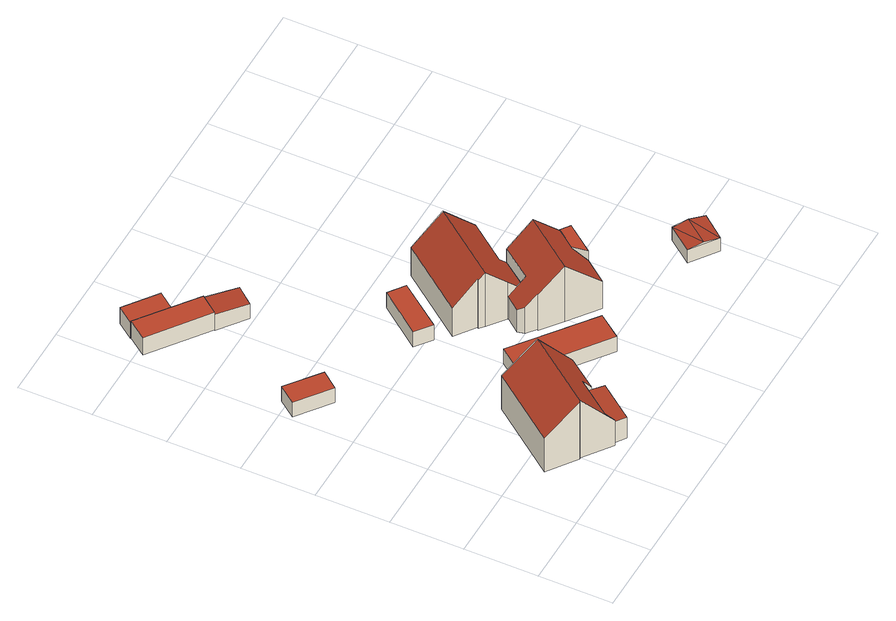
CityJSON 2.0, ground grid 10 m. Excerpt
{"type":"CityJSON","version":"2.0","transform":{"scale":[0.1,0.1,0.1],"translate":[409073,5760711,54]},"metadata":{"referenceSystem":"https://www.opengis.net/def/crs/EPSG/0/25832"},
"CityObjects":{
"building1":{"type":"Building","attributes":{"Gemeindeschluessel":"05515000","Geometrietyp2DReferenz":"3000","function":"31001_2460","roofType":"1000","measuredHeight":2.5},"geometry":[{"type":"Solid","lod":"2","boundaries":[[[[0,1,2,3]],[[4,5,1,0]],[[6,7,5,4]],[[3,2,7,6]],[[4,0,3,6]],[[1,5,7,2]]]],"semantics":{"surfaces":[{"type":"WallSurface"},{"type":"RoofSurface"},{"type":"GroundSurface"}],"values":[[0,0,0,0,1,2]]}}]},
"building2":{"type":"Building","attributes":{"Gemeindeschluessel":"05515000","Geometrietyp2DReferenz":"3000","function":"31001_1000","roofType":"3100","measuredHeight":9.85},"address":[{"country":"Germany","locality":"Münster","thoroughfareNumber":"22","thoroughfareName":"Im Sundern"}],"geometry":[{"type":"Solid","lod":"2","boundaries":[[[[8,9,10,11]],[[12,13,9,8]],[[14,15,13,12]],[[16,17,15,14]],[[18,17,16]],[[19,20,17,18]],[[21,22,20,19]],[[23,24,22,21]],[[25,26,24,23]],[[27,28,26,25]],[[29,30,28,27]],[[11,10,30,29]],[[23,21,19,18,16,25]],[[14,12,8,11,29,27,25,16]],[[9,13,15,17,20,22,24,26,28,30,10]]]],"semantics":{"surfaces":[{"type":"WallSurface"},{"type":"RoofSurface"},{"type":"GroundSurface"}],"values":[[0,0,0,0,0,0,0,0,0,0,0,0,1,1,2]]}}]},
"building3":{"type":"Building","attributes":{"Gemeindeschluessel":"05515000","Geometrietyp2DReferenz":"3000","function":"31001_1000","roofType":"2100","measuredHeight":3.71},"geometry":[{"type":"Solid","lod":"2","boundaries":[[[[31,32,33,34]],[[35,36,32,31]],[[37,38,36,35]],[[39,40,38,37]],[[41,42,40,39]],[[34,33,42,41]],[[39,37,35,31,34,41]],[[32,36,38,40,42,33]]]],"semantics":{"surfaces":[{"type":"WallSurface"},{"type":"RoofSurface"},{"type":"GroundSurface"}],"values":[[0,0,0,0,0,0,1,2]]}}]},
"building4":{"type":"Building","attributes":{"Gemeindeschluessel":"05515000","Geometrietyp2DReferenz":"3000","function":"31001_2460","roofType":"1000","measuredHeight":2.96},"geometry":[{"type":"Solid","lod":"2","boundaries":[[[[43,44,45,46]],[[47,48,44,43]],[[49,50,48,47]],[[46,45,50,49]],[[47,43,46,49]],[[44,48,50,45]]]],"semantics":{"surfaces":[{"type":"WallSurface"},{"type":"RoofSurface"},{"type":"GroundSurface"}],"values":[[0,0,0,0,1,2]]}}]},
"building5":{"type":"Building","attributes":{"Gemeindeschluessel":"05515000","Geometrietyp2DReferenz":"3000","function":"31001_2500","roofType":"1000","measuredHeight":2.74},"address":[{"country":"Germany","locality":"Münster","thoroughfareNumber":"26a","thoroughfareName":"Im Sundern"}],"geometry":[{"type":"Solid","lod":"2","boundaries":[[[[51,52,53,54]],[[55,56,52,51]],[[57,58,56,55]],[[59,60,58,57]],[[54,53,60,59]],[[57,55,51,54,59]],[[52,56,58,60,53]]]],"semantics":{"surfaces":[{"type":"WallSurface"},{"type":"RoofSurface"},{"type":"GroundSurface"}],"values":[[0,0,0,0,0,1,2]]}}]},
"building6":{"type":"Building","attributes":{"Gemeindeschluessel":"05515000","Geometrietyp2DReferenz":"3000","function":"51009_1610","roofType":"2100","measuredHeight":2.75},"geometry":[{"type":"Solid","lod":"2","boundaries":[[[[61,45,62,63]],[[64,50,45,61]],[[65,66,50,64]],[[67,68,66,65]],[[63,62,68,67]],[[65,64,61,63,67]],[[45,50,66,68,62]]]],"semantics":{"surfaces":[{"type":"WallSurface"},{"type":"RoofSurface"},{"type":"GroundSurface"}],"values":[[0,0,0,0,0,1,2]]}}]},
"building7":{"type":"Building","attributes":{"Gemeindeschluessel":"05515000","Geometrietyp2DReferenz":"3000","function":"31001_2460","roofType":"1000","measuredHeight":2.5},"geometry":[{"type":"Solid","lod":"2","boundaries":[[[[69,70,71,72]],[[73,74,70,69]],[[75,76,74,73]],[[72,71,76,75]],[[73,69,72,75]],[[70,74,76,71]]]],"semantics":{"surfaces":[{"type":"WallSurface"},{"type":"RoofSurface"},{"type":"GroundSurface"}],"values":[[0,0,0,0,1,2]]}}]},
"building8":{"type":"Building","attributes":{"Gemeindeschluessel":"05515000","Geometrietyp2DReferenz":"3000","function":"51009_1610","roofType":"1000","measuredHeight":2.53},"geometry":[{"type":"Solid","lod":"2","boundaries":[[[[77,78,79,80]],[[81,82,78,77]],[[83,84,82,81]],[[80,79,84,83]],[[81,77,80,83]],[[78,82,84,79]]]],"semantics":{"surfaces":[{"type":"WallSurface"},{"type":"RoofSurface"},{"type":"GroundSurface"}],"values":[[0,0,0,0,1,2]]}}]},
"building9":{"type":"Building","attributes":{"Gemeindeschluessel":"05515000","Geometrietyp2DReferenz":"3000","function":"31001_1000","roofType":"3100","measuredHeight":9.15},"address":[{"country":"Germany","locality":"Münster","thoroughfareNumber":"24","thoroughfareName":"Im Sundern"}],"geometry":[{"type":"Solid","lod":"2","boundaries":[[[[85,86,87,88]],[[89,90,86,85]],[[91,92,90,89]],[[93,94,92,91]],[[95,96,94,93]],[[97,98,96,95]],[[99,100,98,97]],[[101,102,100,99]],[[103,104,102,101]],[[105,106,104,103]],[[88,87,106,105]],[[99,97,95,93,91,101]],[[89,85,88,105,103,101,91]],[[86,90,92,94,96,98,100,102,104,106,87]]]],"semantics":{"surfaces":[{"type":"WallSurface"},{"type":"RoofSurface"},{"type":"GroundSurface"}],"values":[[0,0,0,0,0,0,0,0,0,0,0,1,1,2]]}}]},
"building10":{"type":"Building","attributes":{"Gemeindeschluessel":"05515000","Geometrietyp2DReferenz":"3000","function":"31001_1000","roofType":"3100","measuredHeight":9.4},"address":[{"country":"Germany","locality":"Münster","thoroughfareNumber":"24a","thoroughfareName":"Im Sundern"}],"geometry":[{"type":"Solid","lod":"2","boundaries":[[[[107,108,109,110]],[[111,112,108,107]],[[113,114,112,111]],[[115,116,114,113]],[[117,118,116,115]],[[119,120,118,117]],[[121,122,120,119]],[[123,124,122,121]],[[125,126,124,123]],[[127,128,126,125]],[[129,130,128,127]],[[131,132,130,129]],[[110,109,132,131]],[[125,123,121,119,117,127]],[[115,113,111,107,110,131,129,127,117]],[[108,112,114,116,118,120,122,124,126,128,130,132,109]]]],"semantics":{"surfaces":[{"type":"WallSurface"},{"type":"RoofSurface"},{"type":"GroundSurface"}],"values":[[0,0,0,0,0,0,0,0,0,0,0,0,0,1,1,2]]}}]},
"building11":{"type":"Building","attributes":{"Gemeindeschluessel":"05515000","Geometrietyp2DReferenz":"3000","function":"51009_1610","roofType":"1000","measuredHeight":5.84},"geometry":[{"type":"Solid","lod":"2","boundaries":[[[[133,134,135,136]],[[137,138,134,133]],[[139,140,138,137]],[[136,135,140,139]],[[137,133,136,139]],[[134,138,140,135]]]],"semantics":{"surfaces":[{"type":"WallSurface"},{"type":"RoofSurface"},{"type":"GroundSurface"}],"values":[[0,0,0,0,1,2]]}}]},
"building12":{"type":"Building","attributes":{"Gemeindeschluessel":"05515000","Geometrietyp2DReferenz":"3000","function":"31001_1310","roofType":"3100","measuredHeight":2.61},"geometry":[{"type":"Solid","lod":"2","boundaries":[[[[141,142,143,144]],[[145,146,142,141]],[[147,148,146,145]],[[144,143,148,147]],[[141,149,145]],[[147,150,144]],[[141,144,150]],[[150,149,141]],[[149,150,147]],[[147,145,149]],[[142,146,148,143]]]],"semantics":{"surfaces":[{"type":"WallSurface"},{"type":"RoofSurface"},{"type":"GroundSurface"}],"values":[[0,0,0,0,0,0,1,1,1,1,2]]}}]}
},
"vertices":[
[2,383,37],[2,383,12],[47,349,12],[47,349,37],[20,407,37],[20,407,12],[65,372,37],[65,372,12],
[127,27,69],[127,27,12],[163,75,12],[163,75,69],[136,19,54],[136,19,12],[135,17,54],[135,17,12],[97,45,110],[97,45,12],[97,45,109],[95,44,109],[95,44,12],[57,72,69],[57,72,12],[128,166,69],[128,166,12],[166,137,110],[166,137,12],[203,109,54],[203,109,12],[173,68,54],[173,68,12],
[127,27,51],[127,27,14],[136,19,14],[136,19,50],[163,75,51],[163,75,14],[173,68,50],[173,68,14],[187,57,49],[187,57,14],[151,9,49],[151,9,14],
[12,589,43],[12,589,14],[89,532,14],[89,532,43],[31,615,43],[31,615,14],[108,557,43],[108,557,14],
[49,639,39],[49,639,12],[32,616,12],[32,616,39],[93,606,39],[93,606,12],[75,582,39],[75,582,12],[75,583,39],[75,583,12],
[89,532,41],[88,531,14],[88,531,41],[108,557,41],[145,527,38],[145,527,14],[125,503,39],[125,503,14],
[279,88,35],[279,88,10],[303,120,10],[303,120,35],[174,167,35],[174,167,10],[199,200,35],[199,200,10],
[218,367,37],[218,367,12],[173,308,12],[173,308,37],[240,351,37],[240,351,12],[195,291,37],[195,291,12],
[286,214,50],[286,214,12],[317,256,12],[317,256,50],[267,228,74],[267,228,12],[243,246,103],[243,246,12],[236,252,94],[236,252,12],[237,254,94],[237,254,12],[210,274,60],[210,274,12],[279,365,60],[279,365,12],[313,339,103],[313,339,12],[348,313,60],[348,313,12],[309,262,60],[309,262,12],
[251,208,51],[251,208,13],[253,198,13],[253,198,58],[267,228,51],[267,228,13],[286,214,73],[286,214,13],[317,256,73],[317,256,13],[346,235,107],[346,235,13],[374,213,73],[374,213,13],[354,187,73],[354,187,13],[357,166,59],[357,166,13],[333,135,59],[333,135,13],[293,165,107],[293,165,13],[265,187,73],[265,187,13],[266,188,73],[266,188,13],
[357,166,75],[357,166,16],[386,204,16],[386,204,75],[354,187,75],[354,187,16],[374,213,75],[374,213,16],
[488,55,30],[488,55,8],[514,88,8],[514,88,30],[452,81,30],[452,81,8],[478,115,30],[478,115,8],[470,68,34],[496,102,34]
]}
